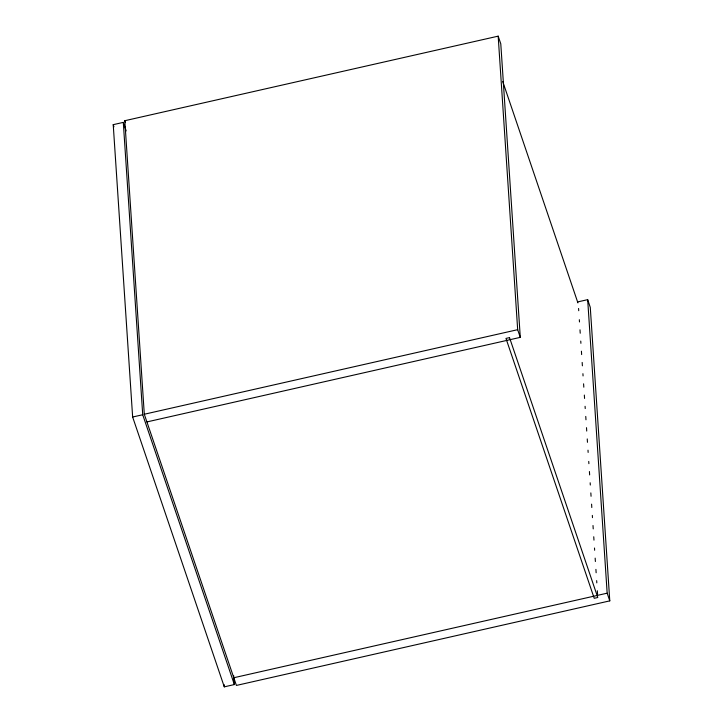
<?xml version="1.0" encoding="UTF-8"?>
<svg xmlns="http://www.w3.org/2000/svg" width="723" height="723" viewBox="0 0 723 723"><rect width="100%" height="100%" fill="white"/><g stroke="black" fill="none" stroke-linecap="round" stroke-linejoin="round"><path stroke-width="1.08" d="M577.758 301.898L587.672 299.656L590.275 307.338L609.778 600.867L236.403 685.431L144.302 414.243L124.808 120.714L498.174 36.15L500.786 43.832L520.28 337.361L146.914 421.925M233.646 675.499L234.36 684.564L224.284 686.85L132.643 417.017L113.222 124.663L123.299 122.386L126.2 130.917M144.302 414.243L517.677 329.679L498.174 36.15M132.643 417.017L142.72 414.74L123.299 122.386M233.8 677.749L607.166 593.176L587.672 299.656M502.738 81.518L577.921 302.901M517.677 329.679L520.28 337.361M607.166 593.176L609.778 600.867M124.808 120.714L125.459 122.639M113.222 124.663L113.945 126.796M142.72 414.74L234.36 684.564M578.581 308.468L578.734 310.718M579.331 319.711L579.485 321.961M580 329.833L580.226 333.213M580.75 341.084L580.903 343.326M581.419 351.206L581.644 354.577M582.169 362.449L582.395 365.82M582.919 373.692L583.063 375.942M583.588 383.814L583.813 387.194M584.338 395.065L584.564 398.436M585.079 406.308L585.232 408.558M585.757 416.43L585.982 419.801M586.507 427.673L586.724 431.053M587.248 438.924L587.474 442.295M587.998 450.167L588.142 452.417M588.739 461.419L588.893 463.669M589.417 471.541L589.643 474.912M590.167 482.783L590.311 485.034M590.836 492.905L591.062 496.276M591.586 504.148L591.803 507.528M592.327 515.4L592.48 517.65M593.005 525.522L593.221 528.893M593.746 536.764L593.972 540.135M594.496 548.016L594.64 550.257M595.165 558.129L595.39 561.509M595.915 569.381L596.141 572.752M596.665 580.623L596.809 582.874M597.334 590.745L597.56 594.125M224.139 684.6L224.284 686.85M509.516 337.605L505.964 338.418L594.225 598.301L597.785 597.496L509.516 337.605"/></g></svg>
